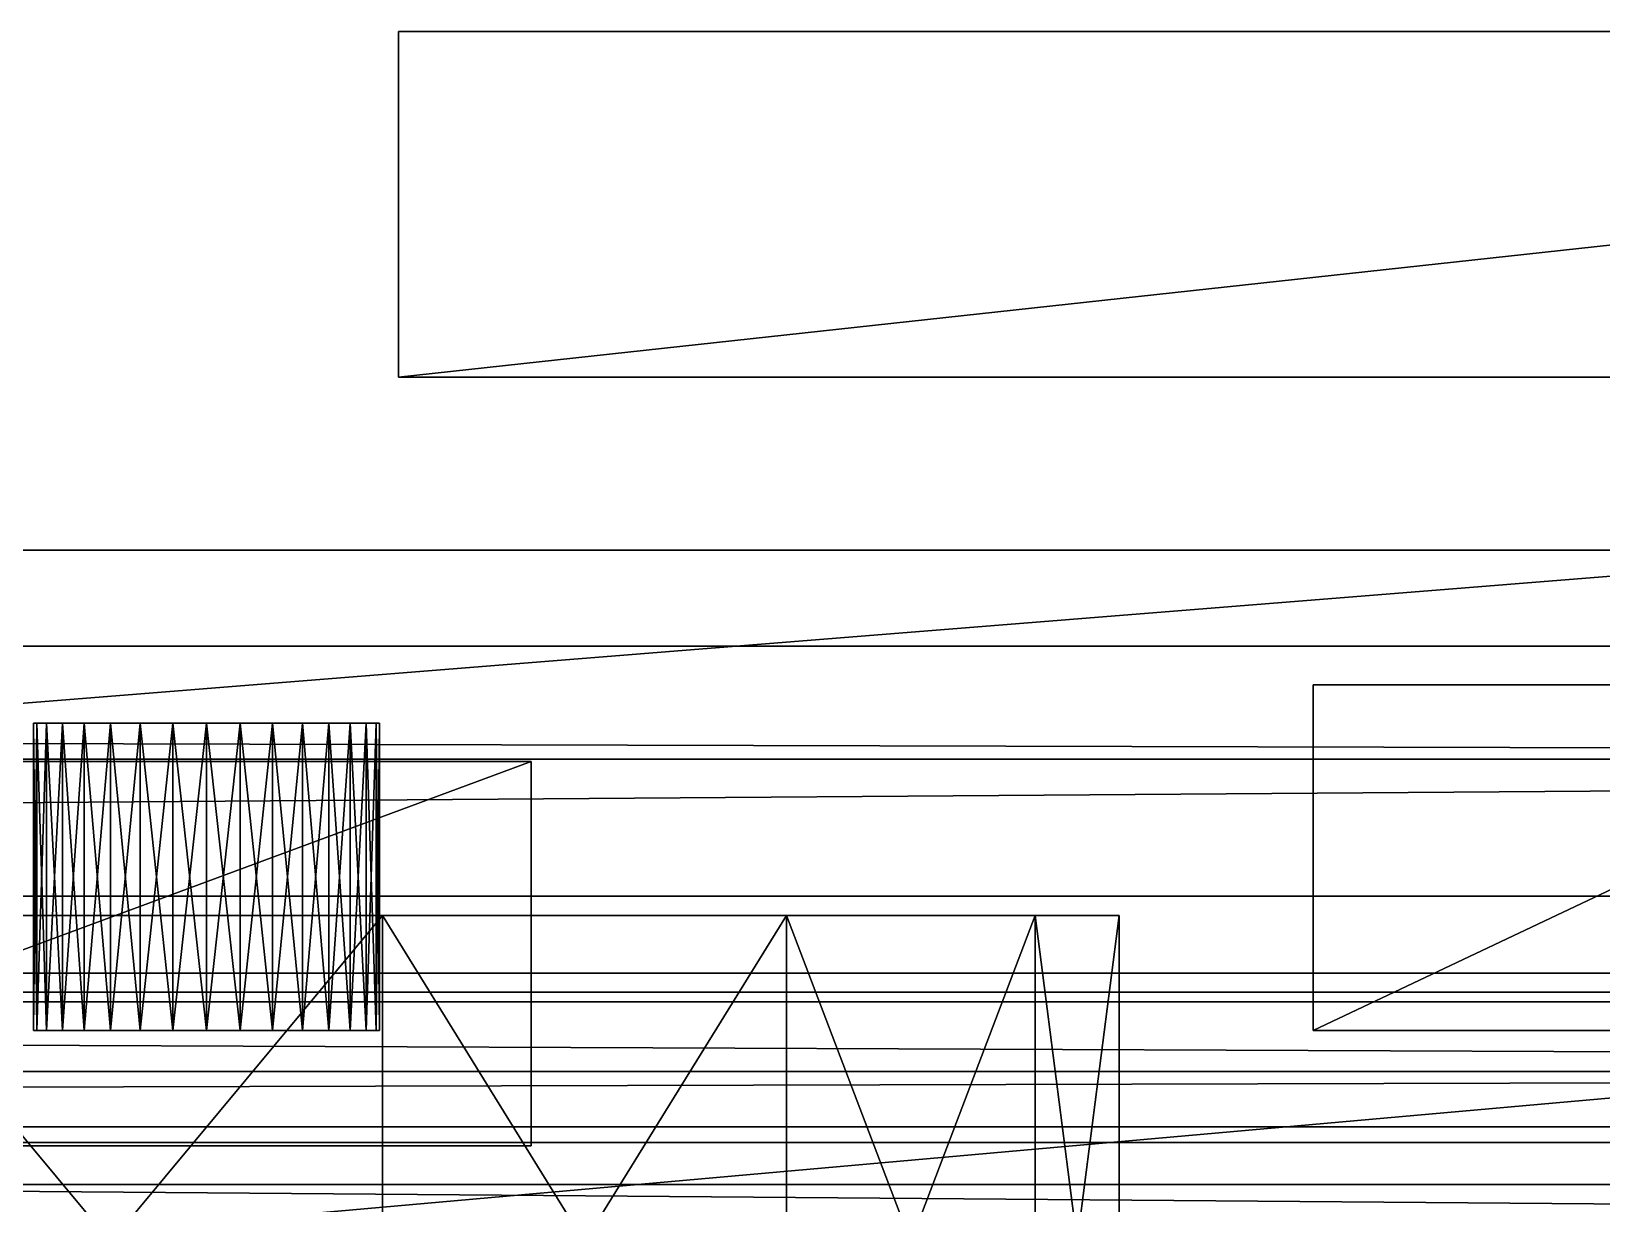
# Model space of a CAD drawing. Header units: millimetres. Extents: x -18 to 4450, y -985 to 970.
# Drawn here: x 3190.9 to 3272.6, y 847 to 908 of the extents above; entities that cross this region are included whole.
import ezdxf

# ---------------------------------------------------------------- set-up
doc = ezdxf.new("R2010")
doc.units = ezdxf.units.MM
for name, color, linetype in [('body__right_tub_top_capping', 40, 'CONTINUOUS'), ('hard_top__right_hardtop_lower_retainer_rail', 9, 'CONTINUOUS'), ('hard_top__right_rear_quarter_ventilator_frame', 250, 'CONTINUOUS'), ('hard_top__right_rear_quarter_ventilator_louver_1', 151, 'CONTINUOUS'), ('hard_top__right_rear_quarter_ventilator_louver_2', 151, 'CONTINUOUS'), ('hard_top__right_rear_quarter_ventilator_louver_3', 151, 'CONTINUOUS'), ('hard_top__right_rear_quarter_ventilator_louver_4', 151, 'CONTINUOUS'), ('hard_top__right_roof_drip_rail_outer_shadow', 8, 'CONTINUOUS'), ('hard_top__right_roof_gutter_rivet_9', 9, 'CONTINUOUS'), ('hard_top__roof_right_gutter', 7, 'CONTINUOUS'), ('running_gear__rear_right_mud_terrain_sidewall_lettering_panel', 8, 'CONTINUOUS'), ('running_gear__rear_right_outer_rim_ring', 9, 'CONTINUOUS'), ('running_gear__rear_right_rim_vent_slot_1', 151, 'CONTINUOUS'), ('running_gear__rear_right_rim_vent_slot_6', 151, 'CONTINUOUS'), ('running_gear__rear_right_tire_sidewall_tick_11', 8, 'CONTINUOUS'), ('running_gear__rear_right_tire_sidewall_tick_2', 8, 'CONTINUOUS')]:
    doc.layers.add(name, color=color, linetype=linetype)

msp = doc.modelspace()

# ---------------------------------------------------------------- linework, layer by layer
at = {"layer": 'body__right_tub_top_capping'}
for points in [[(1972.180009, 857.500017, 1334.179997), (1972.180009, 857.500017, 1367.820024), (3477.81992, 857.500017, 1367.820024)], [(1972.180009, 857.500017, 1334.179997), (3477.81992, 857.500017, 1367.820024), (3477.81992, 857.500017, 1334.179997)], [(1972.180009, 857.500017, 1334.179997), (1972.180009, 845.319986, 1322.000027), (3477.81992, 845.319986, 1322.000027)], [(1972.180009, 857.500017, 1334.179997), (3477.81992, 845.319986, 1322.000027), (3477.81992, 857.500017, 1334.179997)], [(1972.180009, 857.500017, 1367.820024), (1972.180009, 845.319986, 1379.999995), (3477.81992, 845.319986, 1379.999995)], [(1972.180009, 857.500017, 1367.820024), (3477.81992, 845.319986, 1379.999995), (3477.81992, 857.500017, 1367.820024)]]:
    msp.add_3dface(points, dxfattribs=at)
at = {"layer": 'hard_top__right_hardtop_lower_retainer_rail'}
for points in [[(1248.819947, 851.000011, 1296.820045), (1248.819947, 851.000011, 1325.180054), (3431.18, 851.000011, 1325.180054)], [(1248.819947, 851.000011, 1296.820045), (3431.18, 851.000011, 1325.180054), (3431.18, 851.000011, 1296.820045)], [(1248.819947, 851.000011, 1296.820045), (1248.819947, 842.180014, 1287.999988), (3431.18, 842.180014, 1287.999988)], [(1248.819947, 851.000011, 1296.820045), (3431.18, 842.180014, 1287.999988), (3431.18, 851.000011, 1296.820045)], [(1248.819947, 851.000011, 1325.180054), (1248.819947, 842.180014, 1333.999991), (3431.18, 842.180014, 1333.999991)], [(1248.819947, 851.000011, 1325.180054), (3431.18, 842.180014, 1333.999991), (3431.18, 851.000011, 1325.180054)]]:
    msp.add_3dface(points, dxfattribs=at)
at = {"layer": 'hard_top__right_rear_quarter_ventilator_frame'}
for points in [[(3065.000057, 857.99998, 1547.999978), (3065.000057, 857.99998, 1802.999973), (3335.000038, 857.99998, 1802.999973)], [(3065.000057, 857.99998, 1547.999978), (3335.000038, 857.99998, 1802.999973), (3335.000038, 857.99998, 1547.999978)], [(3065.000057, 833.999991, 1802.999973), (3335.000038, 833.999991, 1802.999973), (3335.000038, 857.99998, 1802.999973)], [(3065.000057, 833.999991, 1802.999973), (3335.000038, 857.99998, 1802.999973), (3065.000057, 857.99998, 1802.999973)], [(3065.000057, 833.999991, 1547.999978), (3065.000057, 857.99998, 1547.999978), (3335.000038, 857.99998, 1547.999978)], [(3065.000057, 833.999991, 1547.999978), (3335.000038, 857.99998, 1547.999978), (3335.000038, 833.999991, 1547.999978)]]:
    msp.add_3dface(points, dxfattribs=at)
at = {"layer": 'hard_top__right_rear_quarter_ventilator_louver_1'}
for points in [[(3065.000057, 880.999982, 1488.000035), (3065.000057, 880.999982, 1506.000042), (3289.999962, 880.999982, 1506.000042)], [(3065.000057, 880.999982, 1488.000035), (3289.999962, 880.999982, 1506.000042), (3289.999962, 880.999982, 1488.000035)], [(3065.000057, 862.999976, 1506.000042), (3289.999962, 862.999976, 1506.000042), (3289.999962, 880.999982, 1506.000042)], [(3065.000057, 862.999976, 1506.000042), (3289.999962, 880.999982, 1506.000042), (3065.000057, 880.999982, 1506.000042)], [(3065.000057, 862.999976, 1488.000035), (3065.000057, 880.999982, 1488.000035), (3289.999962, 880.999982, 1488.000035)], [(3065.000057, 862.999976, 1488.000035), (3289.999962, 880.999982, 1488.000035), (3289.999962, 862.999976, 1488.000035)], [(3065.000057, 862.999976, 1488.000035), (3289.999962, 862.999976, 1488.000035), (3289.999962, 862.999976, 1506.000042)], [(3065.000057, 862.999976, 1488.000035), (3289.999962, 862.999976, 1506.000042), (3065.000057, 862.999976, 1506.000042)]]:
    msp.add_3dface(points, dxfattribs=at)
at = {"layer": 'hard_top__right_rear_quarter_ventilator_louver_2'}
for points in [[(3065.000057, 880.999982, 1534.000039), (3065.000057, 880.999982, 1552.000046), (3289.999962, 880.999982, 1552.000046)], [(3065.000057, 880.999982, 1534.000039), (3289.999962, 880.999982, 1552.000046), (3289.999962, 880.999982, 1534.000039)], [(3065.000057, 862.999976, 1552.000046), (3289.999962, 862.999976, 1552.000046), (3289.999962, 880.999982, 1552.000046)], [(3065.000057, 862.999976, 1552.000046), (3289.999962, 880.999982, 1552.000046), (3065.000057, 880.999982, 1552.000046)], [(3065.000057, 862.999976, 1534.000039), (3065.000057, 880.999982, 1534.000039), (3289.999962, 880.999982, 1534.000039)], [(3065.000057, 862.999976, 1534.000039), (3289.999962, 880.999982, 1534.000039), (3289.999962, 862.999976, 1534.000039)], [(3065.000057, 862.999976, 1534.000039), (3289.999962, 862.999976, 1534.000039), (3289.999962, 862.999976, 1552.000046)], [(3065.000057, 862.999976, 1534.000039), (3289.999962, 862.999976, 1552.000046), (3065.000057, 862.999976, 1552.000046)]]:
    msp.add_3dface(points, dxfattribs=at)
at = {"layer": 'hard_top__right_rear_quarter_ventilator_louver_3'}
for points in [[(3065.000057, 880.999982, 1580.000043), (3065.000057, 880.999982, 1598.00005), (3289.999962, 880.999982, 1598.00005)], [(3065.000057, 880.999982, 1580.000043), (3289.999962, 880.999982, 1598.00005), (3289.999962, 880.999982, 1580.000043)], [(3065.000057, 862.999976, 1598.00005), (3289.999962, 862.999976, 1598.00005), (3289.999962, 880.999982, 1598.00005)], [(3065.000057, 862.999976, 1598.00005), (3289.999962, 880.999982, 1598.00005), (3065.000057, 880.999982, 1598.00005)], [(3065.000057, 862.999976, 1580.000043), (3065.000057, 880.999982, 1580.000043), (3289.999962, 880.999982, 1580.000043)], [(3065.000057, 862.999976, 1580.000043), (3289.999962, 880.999982, 1580.000043), (3289.999962, 862.999976, 1580.000043)], [(3065.000057, 862.999976, 1580.000043), (3289.999962, 862.999976, 1580.000043), (3289.999962, 862.999976, 1598.00005)], [(3065.000057, 862.999976, 1580.000043), (3289.999962, 862.999976, 1598.00005), (3065.000057, 862.999976, 1598.00005)]]:
    msp.add_3dface(points, dxfattribs=at)
at = {"layer": 'hard_top__right_rear_quarter_ventilator_louver_4'}
for points in [[(3065.000057, 880.999982, 1626.000047), (3065.000057, 880.999982, 1644.000053), (3289.999962, 880.999982, 1644.000053)], [(3065.000057, 880.999982, 1626.000047), (3289.999962, 880.999982, 1644.000053), (3289.999962, 880.999982, 1626.000047)], [(3065.000057, 862.999976, 1644.000053), (3289.999962, 862.999976, 1644.000053), (3289.999962, 880.999982, 1644.000053)], [(3065.000057, 862.999976, 1644.000053), (3289.999962, 880.999982, 1644.000053), (3065.000057, 880.999982, 1644.000053)], [(3065.000057, 862.999976, 1626.000047), (3065.000057, 880.999982, 1626.000047), (3289.999962, 880.999982, 1626.000047)], [(3065.000057, 862.999976, 1626.000047), (3289.999962, 880.999982, 1626.000047), (3289.999962, 862.999976, 1626.000047)], [(3065.000057, 862.999976, 1626.000047), (3289.999962, 862.999976, 1626.000047), (3289.999962, 862.999976, 1644.000053)], [(3065.000057, 862.999976, 1626.000047), (3289.999962, 862.999976, 1644.000053), (3065.000057, 862.999976, 1644.000053)]]:
    msp.add_3dface(points, dxfattribs=at)
at = {"layer": 'hard_top__right_roof_drip_rail_outer_shadow'}
for points in [[(1240.880013, 875.999987, 1789.880037), (1240.880013, 875.999987, 1808.120012), (3504.120111, 875.999987, 1808.120012)], [(1240.880013, 875.999987, 1789.880037), (3504.120111, 875.999987, 1808.120012), (3504.120111, 875.999987, 1789.880037)], [(1240.880013, 875.999987, 1789.880037), (1240.880013, 870.119989, 1784.000039), (3504.120111, 870.119989, 1784.000039)], [(1240.880013, 875.999987, 1789.880037), (3504.120111, 870.119989, 1784.000039), (3504.120111, 875.999987, 1789.880037)], [(1240.880013, 875.999987, 1808.120012), (1240.880013, 870.119989, 1814.00001), (3504.120111, 870.119989, 1814.00001)], [(1240.880013, 875.999987, 1808.120012), (3504.120111, 870.119989, 1814.00001), (3504.120111, 875.999987, 1808.120012)], [(1240.880013, 853.879988, 1814.00001), (3504.120111, 853.879988, 1814.00001), (3504.120111, 870.119989, 1814.00001)], [(1240.880013, 853.879988, 1814.00001), (3504.120111, 870.119989, 1814.00001), (1240.880013, 870.119989, 1814.00001)], [(1240.880013, 853.879988, 1784.000039), (1240.880013, 870.119989, 1784.000039), (3504.120111, 870.119989, 1784.000039)], [(1240.880013, 853.879988, 1784.000039), (3504.120111, 870.119989, 1784.000039), (3504.120111, 853.879988, 1784.000039)], [(1240.880013, 847.99999, 1789.880037), (1240.880013, 853.879988, 1784.000039), (3504.120111, 853.879988, 1784.000039)], [(1240.880013, 847.99999, 1789.880037), (3504.120111, 853.879988, 1784.000039), (3504.120111, 847.99999, 1789.880037)], [(1240.880013, 847.99999, 1808.120012), (1240.880013, 853.879988, 1814.00001), (3504.120111, 853.879988, 1814.00001)], [(1240.880013, 847.99999, 1808.120012), (3504.120111, 853.879988, 1814.00001), (3504.120111, 847.99999, 1808.120012)], [(1240.880013, 847.99999, 1789.880037), (3504.120111, 847.99999, 1789.880037), (3504.120111, 847.99999, 1808.120012)], [(1240.880013, 847.99999, 1789.880037), (3504.120111, 847.99999, 1808.120012), (1240.880013, 847.99999, 1808.120012)]]:
    msp.add_3dface(points, dxfattribs=at)
at = {"layer": 'hard_top__right_roof_gutter_rivet_9'}
for points in [[(3191.172838, 856.000006, 1829.755783), (3191.172838, 871.999979, 1829.755783), (3190.999985, 871.999979, 1827.999949)], [(3191.172838, 856.000006, 1829.755783), (3190.999985, 871.999979, 1827.999949), (3190.999985, 856.000006, 1827.999949)], [(3200.000048, 871.999979, 1827.999949), (3191.172838, 871.999979, 1829.755783), (3190.999985, 871.999979, 1827.999949)], [(3190.999985, 856.000006, 1827.999949), (3190.999985, 871.999979, 1827.999949), (3191.172838, 871.999979, 1826.244235)], [(3190.999985, 856.000006, 1827.999949), (3191.172838, 871.999979, 1826.244235), (3191.172838, 856.000006, 1826.244235)], [(3200.000048, 871.999979, 1827.999949), (3190.999985, 871.999979, 1827.999949), (3191.172838, 871.999979, 1826.244235)], [(3191.6852, 856.000006, 1831.444144), (3191.6852, 871.999979, 1831.444144), (3191.172838, 871.999979, 1829.755783)], [(3191.6852, 856.000006, 1831.444144), (3191.172838, 871.999979, 1829.755783), (3191.172838, 856.000006, 1829.755783)], [(3200.000048, 871.999979, 1827.999949), (3191.6852, 871.999979, 1831.444144), (3191.172838, 871.999979, 1829.755783)], [(3191.172838, 856.000006, 1826.244235), (3191.172838, 871.999979, 1826.244235), (3191.6852, 871.999979, 1824.555874)], [(3191.172838, 856.000006, 1826.244235), (3191.6852, 871.999979, 1824.555874), (3191.6852, 856.000006, 1824.555874)], [(3200.000048, 871.999979, 1827.999949), (3191.172838, 871.999979, 1826.244235), (3191.6852, 871.999979, 1824.555874)], [(3192.516804, 856.000006, 1833.000183), (3192.516804, 871.999979, 1833.000183), (3191.6852, 871.999979, 1831.444144)], [(3192.516804, 856.000006, 1833.000183), (3191.6852, 871.999979, 1831.444144), (3191.6852, 856.000006, 1831.444144)], [(3200.000048, 871.999979, 1827.999949), (3192.516804, 871.999979, 1833.000183), (3191.6852, 871.999979, 1831.444144)], [(3191.6852, 856.000006, 1824.555874), (3191.6852, 871.999979, 1824.555874), (3192.516804, 871.999979, 1822.999835)], [(3191.6852, 856.000006, 1824.555874), (3192.516804, 871.999979, 1822.999835), (3192.516804, 856.000006, 1822.999835)], [(3200.000048, 871.999979, 1827.999949), (3191.6852, 871.999979, 1824.555874), (3192.516804, 871.999979, 1822.999835)], [(3193.635941, 856.000006, 1834.363937), (3193.635941, 871.999979, 1834.363937), (3192.516804, 871.999979, 1833.000183)], [(3193.635941, 856.000006, 1834.363937), (3192.516804, 871.999979, 1833.000183), (3192.516804, 856.000006, 1833.000183)], [(3200.000048, 871.999979, 1827.999949), (3193.635941, 871.999979, 1834.363937), (3192.516804, 871.999979, 1833.000183)], [(3192.516804, 856.000006, 1822.999835), (3192.516804, 871.999979, 1822.999835), (3193.635941, 871.999979, 1821.636081)], [(3192.516804, 856.000006, 1822.999835), (3193.635941, 871.999979, 1821.636081), (3193.635941, 856.000006, 1821.636081)], [(3200.000048, 871.999979, 1827.999949), (3192.516804, 871.999979, 1822.999835), (3193.635941, 871.999979, 1821.636081)], [(3194.999933, 856.000006, 1835.483193), (3194.999933, 871.999979, 1835.483193), (3193.635941, 871.999979, 1834.363937)], [(3194.999933, 856.000006, 1835.483193), (3193.635941, 871.999979, 1834.363937), (3193.635941, 856.000006, 1834.363937)], [(3200.000048, 871.999979, 1827.999949), (3194.999933, 871.999979, 1835.483193), (3193.635941, 871.999979, 1834.363937)], [(3193.635941, 856.000006, 1821.636081), (3193.635941, 871.999979, 1821.636081), (3194.999933, 871.999979, 1820.516825)], [(3193.635941, 856.000006, 1821.636081), (3194.999933, 871.999979, 1820.516825), (3194.999933, 856.000006, 1820.516825)], [(3200.000048, 871.999979, 1827.999949), (3193.635941, 871.999979, 1821.636081), (3194.999933, 871.999979, 1820.516825)], [(3196.555853, 856.000006, 1836.314917), (3196.555853, 871.999979, 1836.314917), (3194.999933, 871.999979, 1835.483193)], [(3196.555853, 856.000006, 1836.314917), (3194.999933, 871.999979, 1835.483193), (3194.999933, 856.000006, 1835.483193)], [(3200.000048, 871.999979, 1827.999949), (3196.555853, 871.999979, 1836.314917), (3194.999933, 871.999979, 1835.483193)], [(3194.999933, 856.000006, 1820.516825), (3194.999933, 871.999979, 1820.516825), (3196.555853, 871.999979, 1819.685102)], [(3194.999933, 856.000006, 1820.516825), (3196.555853, 871.999979, 1819.685102), (3196.555853, 856.000006, 1819.685102)], [(3200.000048, 871.999979, 1827.999949), (3194.999933, 871.999979, 1820.516825), (3196.555853, 871.999979, 1819.685102)], [(3198.244095, 856.000006, 1836.82704), (3198.244095, 871.999979, 1836.82704), (3196.555853, 871.999979, 1836.314917)], [(3198.244095, 856.000006, 1836.82704), (3196.555853, 871.999979, 1836.314917), (3196.555853, 856.000006, 1836.314917)], [(3200.000048, 871.999979, 1827.999949), (3198.244095, 871.999979, 1836.82704), (3196.555853, 871.999979, 1836.314917)], [(3196.555853, 856.000006, 1819.685102), (3196.555853, 871.999979, 1819.685102), (3198.244095, 871.999979, 1819.172978)], [(3196.555853, 856.000006, 1819.685102), (3198.244095, 871.999979, 1819.172978), (3198.244095, 856.000006, 1819.172978)], [(3200.000048, 871.999979, 1827.999949), (3196.555853, 871.999979, 1819.685102), (3198.244095, 871.999979, 1819.172978)], [(3200.000048, 856.000006, 1837.000012), (3200.000048, 871.999979, 1837.000012), (3198.244095, 871.999979, 1836.82704)], [(3200.000048, 856.000006, 1837.000012), (3198.244095, 871.999979, 1836.82704), (3198.244095, 856.000006, 1836.82704)], [(3200.000048, 871.999979, 1827.999949), (3200.000048, 871.999979, 1837.000012), (3198.244095, 871.999979, 1836.82704)], [(3198.244095, 856.000006, 1819.172978), (3198.244095, 871.999979, 1819.172978), (3200.000048, 871.999979, 1819.000006)], [(3198.244095, 856.000006, 1819.172978), (3200.000048, 871.999979, 1819.000006), (3200.000048, 856.000006, 1819.000006)], [(3200.000048, 871.999979, 1827.999949), (3198.244095, 871.999979, 1819.172978), (3200.000048, 871.999979, 1819.000006)], [(3200.000048, 871.999979, 1827.999949), (3209.000111, 871.999979, 1827.999949), (3208.827019, 871.999979, 1829.755783)], [(3200.000048, 871.999979, 1827.999949), (3208.827019, 871.999979, 1829.755783), (3208.314896, 871.999979, 1831.444144)], [(3200.000048, 871.999979, 1827.999949), (3208.314896, 871.999979, 1831.444144), (3207.483292, 871.999979, 1833.000183)], [(3200.000048, 871.999979, 1827.999949), (3207.483292, 871.999979, 1833.000183), (3206.363916, 871.999979, 1834.363937)], [(3200.000048, 871.999979, 1827.999949), (3206.363916, 871.999979, 1834.363937), (3205.000162, 871.999979, 1835.483193)], [(3200.000048, 871.999979, 1827.999949), (3205.000162, 871.999979, 1835.483193), (3203.444242, 871.999979, 1836.314917)], [(3200.000048, 871.999979, 1827.999949), (3203.444242, 871.999979, 1836.314917), (3201.755762, 871.999979, 1836.82704)], [(3201.755762, 856.000006, 1836.82704), (3201.755762, 871.999979, 1836.82704), (3200.000048, 871.999979, 1837.000012)], [(3201.755762, 856.000006, 1836.82704), (3200.000048, 871.999979, 1837.000012), (3200.000048, 856.000006, 1837.000012)], [(3200.000048, 871.999979, 1827.999949), (3201.755762, 871.999979, 1836.82704), (3200.000048, 871.999979, 1837.000012)], [(3200.000048, 856.000006, 1819.000006), (3200.000048, 871.999979, 1819.000006), (3201.755762, 871.999979, 1819.172978)], [(3200.000048, 856.000006, 1819.000006), (3201.755762, 871.999979, 1819.172978), (3201.755762, 856.000006, 1819.172978)], [(3200.000048, 871.999979, 1827.999949), (3200.000048, 871.999979, 1819.000006), (3201.755762, 871.999979, 1819.172978)], [(3200.000048, 871.999979, 1827.999949), (3201.755762, 871.999979, 1819.172978), (3203.444242, 871.999979, 1819.685102)], [(3200.000048, 871.999979, 1827.999949), (3203.444242, 871.999979, 1819.685102), (3205.000162, 871.999979, 1820.516825)], [(3200.000048, 871.999979, 1827.999949), (3205.000162, 871.999979, 1820.516825), (3206.363916, 871.999979, 1821.636081)], [(3200.000048, 871.999979, 1827.999949), (3206.363916, 871.999979, 1821.636081), (3207.483292, 871.999979, 1822.999835)], [(3200.000048, 871.999979, 1827.999949), (3207.483292, 871.999979, 1822.999835), (3208.314896, 871.999979, 1824.555874)], [(3200.000048, 871.999979, 1827.999949), (3208.314896, 871.999979, 1824.555874), (3208.827019, 871.999979, 1826.244235)], [(3200.000048, 871.999979, 1827.999949), (3208.827019, 871.999979, 1826.244235), (3209.000111, 871.999979, 1827.999949)], [(3203.444242, 856.000006, 1836.314917), (3203.444242, 871.999979, 1836.314917), (3201.755762, 871.999979, 1836.82704)], [(3203.444242, 856.000006, 1836.314917), (3201.755762, 871.999979, 1836.82704), (3201.755762, 856.000006, 1836.82704)], [(3201.755762, 856.000006, 1819.172978), (3201.755762, 871.999979, 1819.172978), (3203.444242, 871.999979, 1819.685102)], [(3201.755762, 856.000006, 1819.172978), (3203.444242, 871.999979, 1819.685102), (3203.444242, 856.000006, 1819.685102)], [(3205.000162, 856.000006, 1835.483193), (3205.000162, 871.999979, 1835.483193), (3203.444242, 871.999979, 1836.314917)], [(3205.000162, 856.000006, 1835.483193), (3203.444242, 871.999979, 1836.314917), (3203.444242, 856.000006, 1836.314917)], [(3203.444242, 856.000006, 1819.685102), (3203.444242, 871.999979, 1819.685102), (3205.000162, 871.999979, 1820.516825)], [(3203.444242, 856.000006, 1819.685102), (3205.000162, 871.999979, 1820.516825), (3205.000162, 856.000006, 1820.516825)], [(3206.363916, 856.000006, 1834.363937), (3206.363916, 871.999979, 1834.363937), (3205.000162, 871.999979, 1835.483193)], [(3206.363916, 856.000006, 1834.363937), (3205.000162, 871.999979, 1835.483193), (3205.000162, 856.000006, 1835.483193)], [(3205.000162, 856.000006, 1820.516825), (3205.000162, 871.999979, 1820.516825), (3206.363916, 871.999979, 1821.636081)], [(3205.000162, 856.000006, 1820.516825), (3206.363916, 871.999979, 1821.636081), (3206.363916, 856.000006, 1821.636081)], [(3207.483292, 856.000006, 1833.000183), (3207.483292, 871.999979, 1833.000183), (3206.363916, 871.999979, 1834.363937)], [(3207.483292, 856.000006, 1833.000183), (3206.363916, 871.999979, 1834.363937), (3206.363916, 856.000006, 1834.363937)], [(3206.363916, 856.000006, 1821.636081), (3206.363916, 871.999979, 1821.636081), (3207.483292, 871.999979, 1822.999835)], [(3206.363916, 856.000006, 1821.636081), (3207.483292, 871.999979, 1822.999835), (3207.483292, 856.000006, 1822.999835)], [(3208.314896, 856.000006, 1831.444144), (3208.314896, 871.999979, 1831.444144), (3207.483292, 871.999979, 1833.000183)], [(3208.314896, 856.000006, 1831.444144), (3207.483292, 871.999979, 1833.000183), (3207.483292, 856.000006, 1833.000183)], [(3207.483292, 856.000006, 1822.999835), (3207.483292, 871.999979, 1822.999835), (3208.314896, 871.999979, 1824.555874)], [(3207.483292, 856.000006, 1822.999835), (3208.314896, 871.999979, 1824.555874), (3208.314896, 856.000006, 1824.555874)], [(3208.827019, 856.000006, 1829.755783), (3208.827019, 871.999979, 1829.755783), (3208.314896, 871.999979, 1831.444144)], [(3208.827019, 856.000006, 1829.755783), (3208.314896, 871.999979, 1831.444144), (3208.314896, 856.000006, 1831.444144)], [(3208.314896, 856.000006, 1824.555874), (3208.314896, 871.999979, 1824.555874), (3208.827019, 871.999979, 1826.244235)], [(3208.314896, 856.000006, 1824.555874), (3208.827019, 871.999979, 1826.244235), (3208.827019, 856.000006, 1826.244235)], [(3209.000111, 856.000006, 1827.999949), (3209.000111, 871.999979, 1827.999949), (3208.827019, 871.999979, 1829.755783)], [(3209.000111, 856.000006, 1827.999949), (3208.827019, 871.999979, 1829.755783), (3208.827019, 856.000006, 1829.755783)], [(3208.827019, 856.000006, 1826.244235), (3208.827019, 871.999979, 1826.244235), (3209.000111, 871.999979, 1827.999949)], [(3208.827019, 856.000006, 1826.244235), (3209.000111, 871.999979, 1827.999949), (3209.000111, 856.000006, 1827.999949)], [(3200.000048, 856.000006, 1827.999949), (3190.999985, 856.000006, 1827.999949), (3191.172838, 856.000006, 1829.755783)], [(3200.000048, 856.000006, 1827.999949), (3191.172838, 856.000006, 1826.244235), (3190.999985, 856.000006, 1827.999949)], [(3200.000048, 856.000006, 1827.999949), (3191.172838, 856.000006, 1829.755783), (3191.6852, 856.000006, 1831.444144)], [(3200.000048, 856.000006, 1827.999949), (3191.6852, 856.000006, 1824.555874), (3191.172838, 856.000006, 1826.244235)], [(3200.000048, 856.000006, 1827.999949), (3191.6852, 856.000006, 1831.444144), (3192.516804, 856.000006, 1833.000183)], [(3200.000048, 856.000006, 1827.999949), (3192.516804, 856.000006, 1822.999835), (3191.6852, 856.000006, 1824.555874)], [(3200.000048, 856.000006, 1827.999949), (3192.516804, 856.000006, 1833.000183), (3193.635941, 856.000006, 1834.363937)], [(3200.000048, 856.000006, 1827.999949), (3193.635941, 856.000006, 1821.636081), (3192.516804, 856.000006, 1822.999835)], [(3200.000048, 856.000006, 1827.999949), (3193.635941, 856.000006, 1834.363937), (3194.999933, 856.000006, 1835.483193)], [(3200.000048, 856.000006, 1827.999949), (3194.999933, 856.000006, 1820.516825), (3193.635941, 856.000006, 1821.636081)], [(3200.000048, 856.000006, 1827.999949), (3194.999933, 856.000006, 1835.483193), (3196.555853, 856.000006, 1836.314917)], [(3200.000048, 856.000006, 1827.999949), (3196.555853, 856.000006, 1819.685102), (3194.999933, 856.000006, 1820.516825)], [(3200.000048, 856.000006, 1827.999949), (3196.555853, 856.000006, 1836.314917), (3198.244095, 856.000006, 1836.82704)], [(3200.000048, 856.000006, 1827.999949), (3198.244095, 856.000006, 1819.172978), (3196.555853, 856.000006, 1819.685102)], [(3200.000048, 856.000006, 1827.999949), (3198.244095, 856.000006, 1836.82704), (3200.000048, 856.000006, 1837.000012)], [(3200.000048, 856.000006, 1827.999949), (3200.000048, 856.000006, 1819.000006), (3198.244095, 856.000006, 1819.172978)], [(3200.000048, 856.000006, 1827.999949), (3208.827019, 856.000006, 1829.755783), (3209.000111, 856.000006, 1827.999949)], [(3200.000048, 856.000006, 1827.999949), (3208.314896, 856.000006, 1831.444144), (3208.827019, 856.000006, 1829.755783)], [(3200.000048, 856.000006, 1827.999949), (3207.483292, 856.000006, 1833.000183), (3208.314896, 856.000006, 1831.444144)], [(3200.000048, 856.000006, 1827.999949), (3206.363916, 856.000006, 1834.363937), (3207.483292, 856.000006, 1833.000183)], [(3200.000048, 856.000006, 1827.999949), (3205.000162, 856.000006, 1835.483193), (3206.363916, 856.000006, 1834.363937)], [(3200.000048, 856.000006, 1827.999949), (3203.444242, 856.000006, 1836.314917), (3205.000162, 856.000006, 1835.483193)], [(3200.000048, 856.000006, 1827.999949), (3201.755762, 856.000006, 1836.82704), (3203.444242, 856.000006, 1836.314917)], [(3200.000048, 856.000006, 1827.999949), (3200.000048, 856.000006, 1837.000012), (3201.755762, 856.000006, 1836.82704)], [(3200.000048, 856.000006, 1827.999949), (3201.755762, 856.000006, 1819.172978), (3200.000048, 856.000006, 1819.000006)], [(3200.000048, 856.000006, 1827.999949), (3203.444242, 856.000006, 1819.685102), (3201.755762, 856.000006, 1819.172978)], [(3200.000048, 856.000006, 1827.999949), (3205.000162, 856.000006, 1820.516825), (3203.444242, 856.000006, 1819.685102)], [(3200.000048, 856.000006, 1827.999949), (3206.363916, 856.000006, 1821.636081), (3205.000162, 856.000006, 1820.516825)], [(3200.000048, 856.000006, 1827.999949), (3207.483292, 856.000006, 1822.999835), (3206.363916, 856.000006, 1821.636081)], [(3200.000048, 856.000006, 1827.999949), (3208.314896, 856.000006, 1824.555874), (3207.483292, 856.000006, 1822.999835)], [(3200.000048, 856.000006, 1827.999949), (3208.827019, 856.000006, 1826.244235), (3208.314896, 856.000006, 1824.555874)], [(3200.000048, 856.000006, 1827.999949), (3209.000111, 856.000006, 1827.999949), (3208.827019, 856.000006, 1826.244235)]]:
    msp.add_3dface(points, dxfattribs=at)
at = {"layer": 'hard_top__roof_right_gutter'}
for points in [[(2258.820057, 859.000027, 1823.819995), (2258.820057, 859.000027, 1848.180056), (4441.180229, 859.000027, 1848.180056)], [(2258.820057, 859.000027, 1823.819995), (4441.180229, 859.000027, 1848.180056), (4441.180229, 859.000027, 1823.819995)], [(2258.820057, 859.000027, 1823.819995), (2258.820057, 850.17997, 1815.000057), (4441.180229, 850.17997, 1815.000057)], [(2258.820057, 859.000027, 1823.819995), (4441.180229, 850.17997, 1815.000057), (4441.180229, 859.000027, 1823.819995)], [(2258.820057, 859.000027, 1848.180056), (2258.820057, 850.17997, 1856.999993), (4441.180229, 850.17997, 1856.999993)], [(2258.820057, 859.000027, 1848.180056), (4441.180229, 850.17997, 1856.999993), (4441.180229, 859.000027, 1848.180056)], [(2258.820057, 809.819996, 1856.999993), (4441.180229, 809.819996, 1856.999993), (4441.180229, 850.17997, 1856.999993)], [(2258.820057, 809.819996, 1856.999993), (4441.180229, 850.17997, 1856.999993), (2258.820057, 850.17997, 1856.999993)], [(2258.820057, 809.819996, 1815.000057), (2258.820057, 850.17997, 1815.000057), (4441.180229, 850.17997, 1815.000057)], [(2258.820057, 809.819996, 1815.000057), (4441.180229, 850.17997, 1815.000057), (4441.180229, 809.819996, 1815.000057)]]:
    msp.add_3dface(points, dxfattribs=at)
at = {"layer": 'running_gear__rear_right_mud_terrain_sidewall_lettering_panel'}
for points in [[(3210.000038, 889.999986, 103), (3210.000038, 889.999986, 136.999995), (3210.000038, 907.999992, 136.999995)], [(3210.000038, 889.999986, 103), (3210.000038, 907.999992, 136.999995), (3210.000038, 907.999992, 103)], [(3210.000038, 907.999992, 103), (3210.000038, 907.999992, 136.999995), (3375, 907.999992, 136.999995)], [(3210.000038, 907.999992, 103), (3375, 907.999992, 136.999995), (3375, 907.999992, 103)], [(3210.000038, 889.999986, 136.999995), (3375, 889.999986, 136.999995), (3375, 907.999992, 136.999995)], [(3210.000038, 889.999986, 136.999995), (3375, 907.999992, 136.999995), (3210.000038, 907.999992, 136.999995)], [(3210.000038, 889.999986, 103), (3210.000038, 907.999992, 103), (3375, 907.999992, 103)], [(3210.000038, 889.999986, 103), (3375, 907.999992, 103), (3375, 889.999986, 103)], [(3210.000038, 889.999986, 103), (3375, 889.999986, 103), (3375, 889.999986, 136.999995)], [(3210.000038, 889.999986, 103), (3375, 889.999986, 136.999995), (3210.000038, 889.999986, 136.999995)]]:
    msp.add_3dface(points, dxfattribs=at)
at = {"layer": 'running_gear__rear_right_outer_rim_ring'}
for points in [[(3019.999981, 861.999989, 395.000011), (3247.499943, 861.999989, 395.000011), (3243.128538, 861.999989, 439.38306)], [(3019.999981, 861.999989, 395.000011), (3243.128538, 861.999989, 439.38306), (3230.182648, 861.999989, 482.060492)], [(3019.999981, 861.999989, 395.000011), (3230.182648, 861.999989, 482.060492), (3209.159374, 861.999989, 521.392226)], [(3019.999981, 861.999989, 395.000011), (3209.159374, 861.999989, 521.392226), (3180.866718, 861.999989, 555.866778)], [(3019.999981, 861.999989, 395.000011), (3180.866718, 861.999989, 234.133214), (3209.159374, 861.999989, 268.607765)], [(3019.999981, 861.999989, 395.000011), (3209.159374, 861.999989, 268.607765), (3230.182648, 861.999989, 307.939529)], [(3019.999981, 861.999989, 395.000011), (3230.182648, 861.999989, 307.939529), (3243.128538, 861.999989, 350.616962)], [(3019.999981, 861.999989, 395.000011), (3243.128538, 861.999989, 350.616962), (3247.499943, 861.999989, 395.000011)], [(3209.159374, 828.000009, 521.392226), (3209.159374, 861.999989, 521.392226), (3180.866718, 861.999989, 555.866778)], [(3209.159374, 828.000009, 521.392226), (3180.866718, 861.999989, 555.866778), (3180.866718, 828.000009, 555.866778)], [(3180.866718, 828.000009, 234.133214), (3180.866718, 861.999989, 234.133214), (3209.159374, 861.999989, 268.607765)], [(3180.866718, 828.000009, 234.133214), (3209.159374, 861.999989, 268.607765), (3209.159374, 828.000009, 268.607765)], [(3230.182648, 828.000009, 482.060492), (3230.182648, 861.999989, 482.060492), (3209.159374, 861.999989, 521.392226)], [(3230.182648, 828.000009, 482.060492), (3209.159374, 861.999989, 521.392226), (3209.159374, 828.000009, 521.392226)], [(3209.159374, 828.000009, 268.607765), (3209.159374, 861.999989, 268.607765), (3230.182648, 861.999989, 307.939529)], [(3209.159374, 828.000009, 268.607765), (3230.182648, 861.999989, 307.939529), (3230.182648, 828.000009, 307.939529)], [(3243.128538, 828.000009, 439.38306), (3243.128538, 861.999989, 439.38306), (3230.182648, 861.999989, 482.060492)], [(3243.128538, 828.000009, 439.38306), (3230.182648, 861.999989, 482.060492), (3230.182648, 828.000009, 482.060492)], [(3230.182648, 828.000009, 307.939529), (3230.182648, 861.999989, 307.939529), (3243.128538, 861.999989, 350.616962)], [(3230.182648, 828.000009, 307.939529), (3243.128538, 861.999989, 350.616962), (3243.128538, 828.000009, 350.616962)], [(3247.499943, 828.000009, 395.000011), (3247.499943, 861.999989, 395.000011), (3243.128538, 861.999989, 439.38306)], [(3247.499943, 828.000009, 395.000011), (3243.128538, 861.999989, 439.38306), (3243.128538, 828.000009, 439.38306)], [(3243.128538, 828.000009, 350.616962), (3243.128538, 861.999989, 350.616962), (3247.499943, 861.999989, 395.000011)], [(3243.128538, 828.000009, 350.616962), (3247.499943, 861.999989, 395.000011), (3247.499943, 828.000009, 395.000011)]]:
    msp.add_3dface(points, dxfattribs=at)
at = {"layer": 'running_gear__rear_right_rim_vent_slot_1'}
for points in [[(3162.894249, 870.000005, 477.499992), (3162.894249, 870.000005, 511.500001), (3216.89415, 870.000005, 511.500001)], [(3162.894249, 870.000005, 477.499992), (3216.89415, 870.000005, 511.500001), (3216.89415, 870.000005, 477.499992)], [(3162.894249, 850.000024, 511.500001), (3216.89415, 850.000024, 511.500001), (3216.89415, 870.000005, 511.500001)], [(3162.894249, 850.000024, 511.500001), (3216.89415, 870.000005, 511.500001), (3162.894249, 870.000005, 511.500001)], [(3162.894249, 850.000024, 477.499992), (3162.894249, 870.000005, 477.499992), (3216.89415, 870.000005, 477.499992)], [(3162.894249, 850.000024, 477.499992), (3216.89415, 870.000005, 477.499992), (3216.89415, 850.000024, 477.499992)], [(3216.89415, 850.000024, 477.499992), (3216.89415, 870.000005, 477.499992), (3216.89415, 870.000005, 511.500001)], [(3216.89415, 850.000024, 477.499992), (3216.89415, 870.000005, 511.500001), (3216.89415, 850.000024, 511.500001)], [(3162.894249, 850.000024, 477.499992), (3216.89415, 850.000024, 477.499992), (3216.89415, 850.000024, 511.500001)], [(3162.894249, 850.000024, 477.499992), (3216.89415, 850.000024, 511.500001), (3162.894249, 850.000024, 511.500001)]]:
    msp.add_3dface(points, dxfattribs=at)
at = {"layer": 'running_gear__rear_right_rim_vent_slot_6'}
for points in [[(3162.894249, 870.000005, 312.5), (3162.894249, 870.000005, 346.500009), (3216.89415, 870.000005, 346.500009)], [(3162.894249, 870.000005, 312.5), (3216.89415, 870.000005, 346.500009), (3216.89415, 870.000005, 312.5)], [(3162.894249, 850.000024, 346.500009), (3216.89415, 850.000024, 346.500009), (3216.89415, 870.000005, 346.500009)], [(3162.894249, 850.000024, 346.500009), (3216.89415, 870.000005, 346.500009), (3162.894249, 870.000005, 346.500009)], [(3162.894249, 850.000024, 312.5), (3162.894249, 870.000005, 312.5), (3216.89415, 870.000005, 312.5)], [(3162.894249, 850.000024, 312.5), (3216.89415, 870.000005, 312.5), (3216.89415, 850.000024, 312.5)], [(3216.89415, 850.000024, 312.5), (3216.89415, 870.000005, 312.5), (3216.89415, 870.000005, 346.500009)], [(3216.89415, 850.000024, 312.5), (3216.89415, 870.000005, 346.500009), (3216.89415, 850.000024, 346.500009)], [(3162.894249, 850.000024, 312.5), (3216.89415, 850.000024, 312.5), (3216.89415, 850.000024, 346.500009)], [(3162.894249, 850.000024, 312.5), (3216.89415, 850.000024, 346.500009), (3162.894249, 850.000024, 346.500009)]]:
    msp.add_3dface(points, dxfattribs=at)
at = {"layer": 'running_gear__rear_right_tire_sidewall_tick_11'}
for points in [[(3257.58791, 856.000006, 157.412127), (3257.58791, 856.000006, 175.412118), (3257.58791, 874.000013, 175.412118)], [(3257.58791, 856.000006, 157.412127), (3257.58791, 874.000013, 175.412118), (3257.58791, 874.000013, 157.412127)], [(3257.58791, 874.000013, 157.412127), (3257.58791, 874.000013, 175.412118), (3295.587778, 874.000013, 175.412118)], [(3257.58791, 874.000013, 157.412127), (3295.587778, 874.000013, 175.412118), (3295.587778, 874.000013, 157.412127)], [(3257.58791, 856.000006, 175.412118), (3295.587778, 856.000006, 175.412118), (3295.587778, 874.000013, 175.412118)], [(3257.58791, 856.000006, 175.412118), (3295.587778, 874.000013, 175.412118), (3257.58791, 874.000013, 175.412118)], [(3257.58791, 856.000006, 157.412127), (3257.58791, 874.000013, 157.412127), (3295.587778, 874.000013, 157.412127)], [(3257.58791, 856.000006, 157.412127), (3295.587778, 874.000013, 157.412127), (3295.587778, 856.000006, 157.412127)], [(3257.58791, 856.000006, 157.412127), (3295.587778, 856.000006, 157.412127), (3295.587778, 856.000006, 175.412118)], [(3257.58791, 856.000006, 157.412127), (3295.587778, 856.000006, 175.412118), (3257.58791, 856.000006, 175.412118)]]:
    msp.add_3dface(points, dxfattribs=at)
at = {"layer": 'running_gear__rear_right_tire_sidewall_tick_2'}
for points in [[(3257.58791, 856.000006, 632.58785), (3257.58791, 856.000006, 650.587857), (3257.58791, 874.000013, 650.587857)], [(3257.58791, 856.000006, 632.58785), (3257.58791, 874.000013, 650.587857), (3257.58791, 874.000013, 632.58785)], [(3257.58791, 874.000013, 632.58785), (3257.58791, 874.000013, 650.587857), (3295.587778, 874.000013, 650.587857)], [(3257.58791, 874.000013, 632.58785), (3295.587778, 874.000013, 650.587857), (3295.587778, 874.000013, 632.58785)], [(3257.58791, 856.000006, 650.587857), (3295.587778, 856.000006, 650.587857), (3295.587778, 874.000013, 650.587857)], [(3257.58791, 856.000006, 650.587857), (3295.587778, 874.000013, 650.587857), (3257.58791, 874.000013, 650.587857)], [(3257.58791, 856.000006, 632.58785), (3257.58791, 874.000013, 632.58785), (3295.587778, 874.000013, 632.58785)], [(3257.58791, 856.000006, 632.58785), (3295.587778, 874.000013, 632.58785), (3295.587778, 856.000006, 632.58785)], [(3257.58791, 856.000006, 632.58785), (3295.587778, 856.000006, 632.58785), (3295.587778, 856.000006, 650.587857)], [(3257.58791, 856.000006, 632.58785), (3295.587778, 856.000006, 650.587857), (3257.58791, 856.000006, 650.587857)]]:
    msp.add_3dface(points, dxfattribs=at)

doc.saveas('drawing.dxf')
